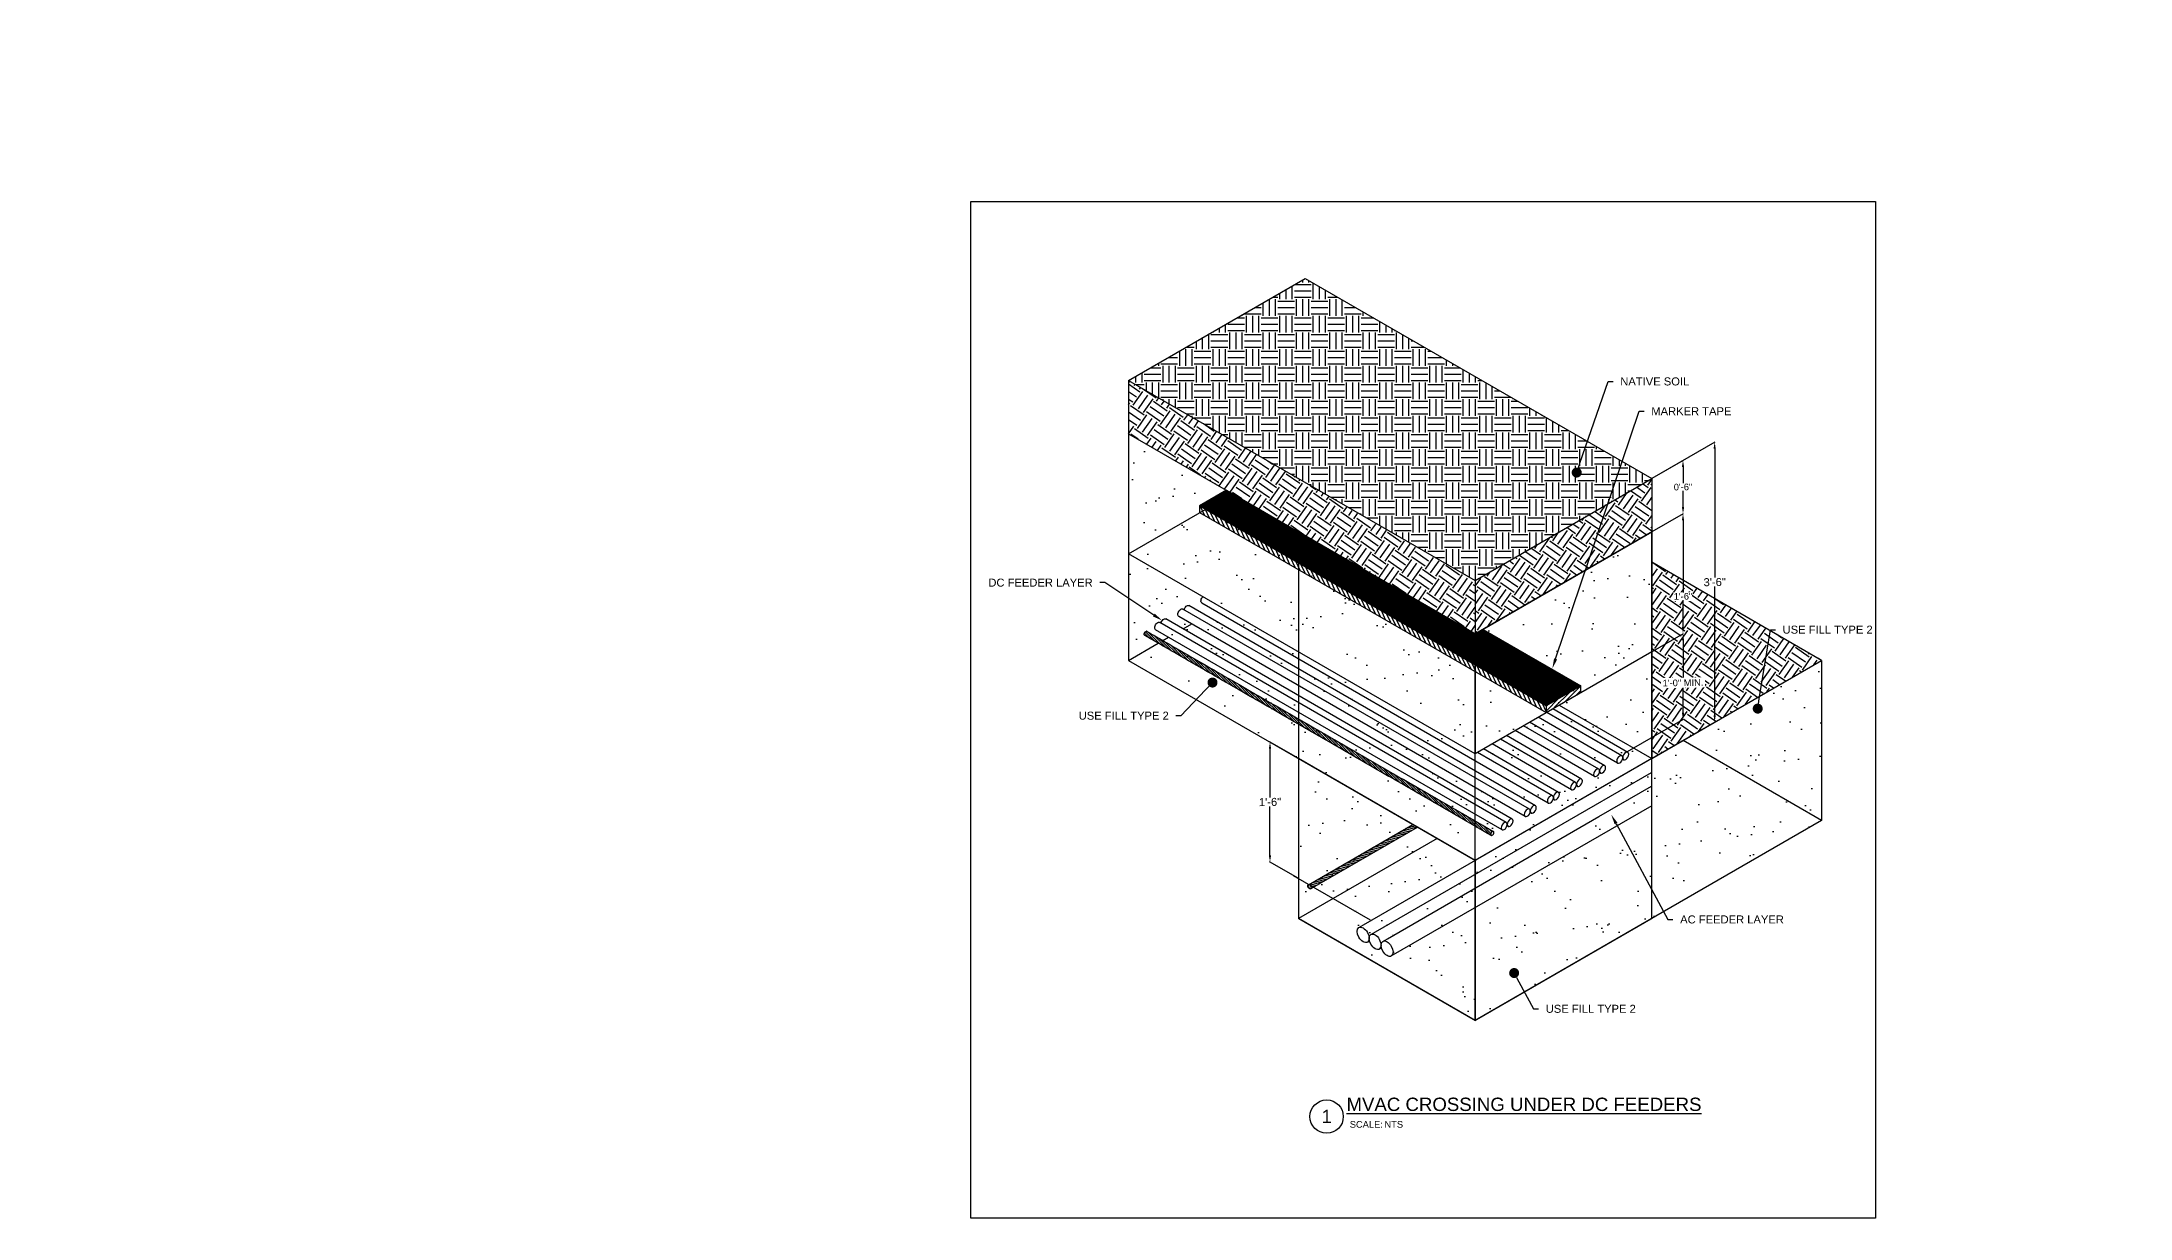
# Model space of a CAD drawing. Header units: feet. Extents: x -17 to 1425, y -283 to 55.
# Drawn here: x 799.1 to 1112.3, y -121.1 to 55.4 of the extents above; entities that cross this region are included whole.
import ezdxf
from ezdxf import colors
from ezdxf.entities.mleader import LeaderData, LeaderLine
from ezdxf.enums import TextEntityAlignment as Align
from ezdxf.math import Vec2, Vec3

# ---------------------------------------------------------------- set-up
doc = ezdxf.new("R2010")
doc.units = ezdxf.units.FT
doc.header["$MEASUREMENT"] = 0
doc.set_wipeout_variables(frame=1)
for name, color, linetype in [('E-CABL-ACMV', 1, 'AC_CABLE'), ('E-CABL-HARN-CBHR', 2, 'Continuous'), ('E-CABL-UG2', 142, 'GROUND_WIRE_G2'), ('E-MRKR-TREN', 6, 'Continuous'), ('E-TREN', 3, 'Continuous'), ('E-TREN-HATCH', 254, 'Continuous'), ('G-ANNO-TEXT', 1, 'Continuous'), ('G-ANNO-TEXT @ 1', 1, 'Continuous'), ('G-DIMS', 7, 'Continuous'), ('text', 1, 'Continuous')]:
    doc.layers.add(name, color=color, linetype=linetype)
doc.layers.add('G-NPLT', color=67, linetype='Continuous', plot=False)
doc.styles.add('NEI-A', font='arial.ttf')
doc.styles.get("Standard").update_dxf_attribs({"font": 'arial.ttf'})
doc.linetypes.add('AC_CABLE', pattern='A,1,-0.2,["AC",Standard,S=0.1,R=0,X=-0.1,Y=-0.05],-0.2', length=1.4)
doc.linetypes.add('GROUND_WIRE_G2', pattern='A,1,-0.2,["G2",Standard,S=0.1,R=0,X=-0.1,Y=-0.05],-0.2', length=1.4)
doc.dimstyles.new('NEI-A', dxfattribs={"dimtxt": 0.1, "dimasz": 0.125, "dimexe": 0.0625, "dimexo": 0.0625, "dimgap": 0.0625, "dimtad": 0, "dimtih": 1, "dimtoh": 1, "dimdec": 4, "dimzin": 3, "dimdsep": 46, "dimlunit": 4, "dimtxsty": 'NEI-A', "dimcen": 0, "dimadec": 0, "dimazin": 0, "dimtfac": 0.75, "dimtdec": 4, "dimtofl": 0, "dimtmove": 0, "dimatfit": 3, "dimfxl": 1, "dimfrac": 1, "dimtolj": 1, "dimtzin": 0, "dimarcsym": 0})
pattern_1 = [(55, (-6082853.08, -2152592.9129), (-0.6139390198, 3.4818212016), [2.5, -2.5]), (55, (-6082853.848, -2152592.3751), (-0.6139390198, 3.4818212016), [2.5, -2.5]), (55, (-6082854.616, -2152591.8374), (-0.6139390198, 3.4818212016), [2.5, -2.5]), (145, (-6082854.6928, -2152591.4022), (-3.4818212016, -0.6139390198), [2.5, -2.5]), (145, (-6082854.155, -2152590.6342), (-3.4818212016, -0.6139390198), [2.5, -2.5]), (145, (-6082853.6173, -2152589.8663), (-3.4818212016, -0.6139390198), [2.5, -2.5])]
pattern_2 = [(37.5, (-6082853.08, -2152592.913), (-0.2519734324, 7.707295076), [0, -6.08, 0, -6.8, 0, -6.5]), (7.5, (-6082853.08, -2152592.913), (7.079106821, 11.288584261), [0, -3.28, 0, -5.48, 0, -2.1]), (327.5, (-6082858, -2152592.913), (12.456567447, 0.022636214), [0, -2, 0, -7.2, 0, -9.4]), (317.5, (-6082858, -2152592.913), (12.024506418, 3.51070226), [0, -1, 0, -4.72, 0, -5.4])]

# ---------------------------------------------------------------- blocks, each defined once
blk = doc.blocks.new('*D14')
at = {"layer": 'Defpoints', "color": 0, "transparency": 16777216}
for p in [(987.55, -52.12), (983.27, -67.65), (987.55, -70.12)]:
    blk.add_point(p, dxfattribs=at)
at = {"layer": 'text', "color": 0, "lineweight": -2, "transparency": 16777216}
for p, q in [((987.49, -52.08), (983.21, -49.61)), ((983.27, -50.65), (983.27, -57.97)), ((983.27, -66.65), (983.27, -59.32)), ((987.49, -70.08), (983.21, -67.61))]:
    blk.add_line(p, q, dxfattribs=at)
at = {"layer": 'text', "color": 0, "transparency": 16777216}
for points in [[(983.1, -50.65), (983.44, -50.65), (983.27, -49.65)], [(983.1, -66.65), (983.44, -66.65), (983.27, -67.65)]]:
    blk.add_solid(points, dxfattribs=at)
at = {"layer": 'text', "color": 0, "transparency": 16777216, "insert": (983.27, -58.65), "char_height": 1, "attachment_point": 5, "rotation": 1, "style": 'NEI-A'}
blk.add_mtext('\\A1;{\\H1.2x;1\'-6"}', dxfattribs=at)
blk = doc.blocks.new('*D15')
at = {"layer": 'Defpoints', "color": 0, "transparency": 16777216}
for p in [(1040.51, -10.12), (1045.21, -15.41), (1040.51, -18.12)]:
    blk.add_point(p, dxfattribs=at)
at = {"layer": 'text', "color": 0, "lineweight": -2, "transparency": 16777216}
for p, q in [((1040.58, -10.08), (1045.27, -7.37)), ((1045.21, -8.41), (1045.21, -10.83)), ((1045.21, -14.41), (1045.21, -11.98)), ((1040.58, -18.08), (1045.27, -15.37))]:
    blk.add_line(p, q, dxfattribs=at)
at = {"layer": 'text', "color": 0, "transparency": 16777216}
for points in [[(1045.04, -8.41), (1045.38, -8.41), (1045.21, -7.41)], [(1045.04, -14.41), (1045.38, -14.41), (1045.21, -15.41)]]:
    blk.add_solid(points, dxfattribs=at)
at = {"layer": 'text', "color": 0, "transparency": 16777216, "insert": (1045.21, -11.41), "char_height": 1, "attachment_point": 5, "rotation": 1, "style": 'NEI-A'}
blk.add_mtext('\\A1;0\'-6"', dxfattribs=at)
blk = doc.blocks.new('*D16')
at = {"layer": 'Defpoints', "color": 0, "transparency": 16777216}
for p in [(1040.51, -10.12), (1049.96, -46.67), (1040.51, -52.12)]:
    blk.add_point(p, dxfattribs=at)
at = {"layer": 'text', "color": 0, "lineweight": -2, "transparency": 16777216}
for p, q in [((1040.58, -10.08), (1050.02, -4.63)), ((1049.96, -5.67), (1049.96, -24.99)), ((1049.96, -45.67), (1049.96, -26.34)), ((1040.58, -52.08), (1050.02, -46.63))]:
    blk.add_line(p, q, dxfattribs=at)
at = {"layer": 'text', "color": 0, "transparency": 16777216}
for points in [[(1049.79, -5.67), (1050.12, -5.67), (1049.96, -4.67)], [(1049.79, -45.67), (1050.12, -45.67), (1049.96, -46.67)]]:
    blk.add_solid(points, dxfattribs=at)
at = {"layer": 'text', "color": 0, "transparency": 16777216, "insert": (1049.96, -25.67), "char_height": 1, "attachment_point": 5, "rotation": 1, "style": 'NEI-A'}
blk.add_mtext('\\A1;{\\H1.2x;3\'-6"}', dxfattribs=at)
blk = doc.blocks.new('DETAIL_TITLE')
blk.add_circle((0.592, -0.513), 0.25)
at = {"style": 'NEI-A'}
blk.add_attdef('DETAIL_TITLE_001', (0.91, -0.485), '', height=0.2, dxfattribs=at)
at = {"style": 'NEI-A', "flags": 8}
blk.add_attdef('#', text='', height=0.2, dxfattribs=at).set_placement((0.592, -0.511), align=Align.MIDDLE_CENTER)
at = {"style": 'NEI-A'}
for tag, p in [('SCALE:', (0.939, -0.738)), ('1"_=_', (1.547, -0.738))]:
    blk.add_attdef(tag, text='', height=0.1, dxfattribs=at).set_placement(p, align=Align.BOTTOM_LEFT)
blk = doc.blocks.new('_Dot')
at = {"color": 0, "linetype": 'ByBlock', "lineweight": -2}
blk.add_line((-0.5, 0), (-1, 0), dxfattribs=at)
at = {"color": 0, "linetype": 'ByBlock', "const_width": 0.5}
blk.add_lwpolyline([(-0.25, 0, 1), (0.25, 0, 1)], format="xyb", close=True, dxfattribs=at)
blk = doc.blocks.new('*D21')
at = {"layer": 'Defpoints', "color": 0, "transparency": 16777216}
for p in [(1045.21, -15.41), (1040.51, -18.12), (1040.38, -36.2)]:
    blk.add_point(p, dxfattribs=at)
at = {"layer": 'text', "color": 0, "lineweight": -2, "transparency": 16777216}
for p, q in [((1040.58, -18.08), (1045.27, -15.37)), ((1045.21, -16.41), (1045.21, -27.24)), ((1045.21, -32.41), (1045.21, -28.39)), ((1040.44, -36.16), (1045.27, -33.37))]:
    blk.add_line(p, q, dxfattribs=at)
at = {"layer": 'text', "color": 0, "transparency": 16777216}
for points in [[(1045.04, -16.41), (1045.38, -16.41), (1045.21, -15.41)], [(1045.04, -32.41), (1045.38, -32.41), (1045.21, -33.41)]]:
    blk.add_solid(points, dxfattribs=at)
at = {"layer": 'text', "color": 0, "transparency": 16777216, "insert": (1045.21, -27.81), "char_height": 1, "attachment_point": 5, "rotation": 1, "style": 'NEI-A'}
blk.add_mtext('\\A1;1\'-6"', dxfattribs=at)
blk = doc.blocks.new('*D22')
at = {"layer": 'Defpoints', "color": 0, "transparency": 16777216}
for p in [(1045.21, -33.41), (1040.38, -36.2), (1036.46, -51.31)]:
    blk.add_point(p, dxfattribs=at)
at = {"layer": 'text', "color": 0, "lineweight": -2, "transparency": 16777216}
for p, q in [((1040.44, -36.16), (1045.27, -33.37)), ((1045.21, -34.41), (1045.21, -40.19)), ((1045.21, -45.26), (1045.21, -41.34)), ((1036.53, -51.28), (1045.27, -46.23))]:
    blk.add_line(p, q, dxfattribs=at)
at = {"layer": 'text', "color": 0, "transparency": 16777216}
for points in [[(1045.04, -34.41), (1045.38, -34.41), (1045.21, -33.41)], [(1045.04, -45.26), (1045.38, -45.26), (1045.21, -46.26)]]:
    blk.add_solid(points, dxfattribs=at)
at = {"layer": 'text', "color": 0, "transparency": 16777216, "insert": (1045.21, -40.77), "char_height": 1, "attachment_point": 5, "rotation": 1, "style": 'NEI-A', "bg_fill": 3, "box_fill_scale": 1.25, "bg_fill_color": 256, "bg_fill_true_color": 13158600, "bg_fill_transparency": 0}
blk.add_mtext('\\A1;1\'-0" MIN.', dxfattribs=at)

msp = doc.modelspace()

# ---------------------------------------------------------------- hatches: boundary and pattern name
at = {"layer": 'E-CABL-UG2', "linetype": 'Continuous'}
h = msp.add_hatch(dxfattribs=at)
h.set_pattern_fill('ANSI31', color=256, scale=0.166667, angle=90)
h.set_pattern_definition([(135, (-506010.929198, -179322.520976), (-0.0147313912747, -0.0147313912747), [])])
h.paths.add_polyline_path([(978.11455, 55.13326), (978.11476, 55.1331), (978.11523, 55.13283)])
h.paths.add_polyline_path([(978.10932, 55.1448), (978.10934, 55.14423), (978.1094, 55.1437)])
h.paths.add_polyline_path([(978.13776, 55.18376), (978.1373, 55.1837), (978.13821, 55.18376)])
h.paths.add_polyline_path([(978.13954, 55.18376), (978.13909, 55.18376), (978.13996, 55.18369)])
h.paths.add_polyline_path([(978.10932, 55.1471), (978.10929, 55.1465), (978.1093, 55.14594)])
h.paths.add_polyline_path([(978.10952, 55.14263), (978.10958, 55.1421), (978.10969, 55.1416)])
h.paths.add_polyline_path([(978.13591, 55.18352), (978.13543, 55.18339), (978.13637, 55.18358)])
h.paths.add_polyline_path([(978.14122, 55.1835), (978.1408, 55.18356), (978.14161, 55.18337)])
h.paths.add_polyline_path([(978.10952, 55.14949), (978.10943, 55.14888), (978.1094, 55.14828)])
h.paths.add_polyline_path([(978.10991, 55.1406), (978.11002, 55.14011), (978.11017, 55.13965)])
h.paths.add_polyline_path([(978.13399, 55.18302), (978.1335, 55.18284), (978.13447, 55.18315)])
h.paths.add_polyline_path([(978.14302, 55.18291), (978.14239, 55.18312), (978.14315, 55.1828), (978.14387, 55.18243)])
h.paths.add_polyline_path([(978.13203, 55.18228), (978.13153, 55.18204), (978.13252, 55.18247)])
h.paths.add_polyline_path([(978.11048, 55.13874), (978.11064, 55.13829), (978.11084, 55.13788)])
h.paths.add_polyline_path([(978.13005, 55.18131), (978.12955, 55.18101), (978.13054, 55.18155)])
h.paths.add_polyline_path([(978.11124, 55.13706), (978.11145, 55.13665), (978.11169, 55.13629)])
h.paths.add_polyline_path([(978.12806, 55.1801), (978.12756, 55.17975), (978.12855, 55.1804)])
h.paths.add_polyline_path([(978.11218, 55.13558), (978.11243, 55.13522), (978.11271, 55.13492)])
h.paths.add_polyline_path([(978.12608, 55.17868), (978.1256, 55.17828), (978.12658, 55.17904)])
h.paths.add_polyline_path([(978.11329, 55.13431), (978.11357, 55.134), (978.1139, 55.13376)])
h.paths.add_polyline_path([(978.12414, 55.17706), (978.12367, 55.17661), (978.12463, 55.17747)])
h = msp.add_hatch(dxfattribs=at)
h.set_pattern_fill('ANSI31', color=256, scale=0.166667, angle=90)
h.set_pattern_definition([(135, (-506010.793738, -179322.429492), (-0.0147313912747, -0.0147313912747), [])])
h.paths.add_polyline_path([(978.25001, 55.22475), (978.25022, 55.22458), (978.25069, 55.22431)])
h.paths.add_polyline_path([(978.27848, 55.2744), (978.27785, 55.2746), (978.27861, 55.27428), (978.27933, 55.27391)])
h = msp.add_hatch(dxfattribs=at)
h.set_pattern_fill('ANSI31', color=256, scale=0.166667, angle=90)
h.set_pattern_definition([(135, (-506010.726008, -179322.38375), (-0.0147313912747, -0.0147313912747), [])])
h.paths.add_polyline_path([(978.34621, 55.32014), (978.34558, 55.32034), (978.34634, 55.32003), (978.34706, 55.31965)])
h.paths.add_polyline_path([(978.31774, 55.27049), (978.31795, 55.27032), (978.31842, 55.27005)])
h = msp.add_hatch(dxfattribs=at)
h.set_pattern_fill('ANSI31', color=256, scale=0.166667, angle=90)
h.set_pattern_definition([(135, (-506010.658278, -179322.338008), (-0.0147313912747, -0.0147313912747), [])])
h.paths.add_polyline_path([(978.41394, 55.36588), (978.41331, 55.36608), (978.41407, 55.36577), (978.41479, 55.36539)])
h.paths.add_polyline_path([(978.38547, 55.31623), (978.38568, 55.31607), (978.38615, 55.31579)])
h = msp.add_hatch(dxfattribs=at)
h.set_pattern_fill('ANSI31', color=256, scale=2, angle=90)
h.set_pattern_definition([(135, (-6082852.10724, -2152595.49816), (-0.176776695297, -0.176776695297), [])])
edge = h.paths.add_edge_path()
edge.add_ellipse((1016.59771, -63.35494), major_axis=(-0.17181, -0.29759), ratio=0.577350269, start_angle=180.0019263, end_angle=360, ccw=False)
edge.add_spline(control_points=[(1016.76953, -63.05735), (990.78876, -48.05735), (964.808, -33.05735)], knot_values=[4.141592654, 4.141592654, 4.141592654, 5.141592654, 5.141592654, 5.141592654], weights=[1, 1, 1], degree=2, periodic=0)
edge.add_spline(control_points=[(964.808, -33.05735), (964.63619, -32.95816), (964.46437, -33.25575)], knot_values=[2.570796327, 2.570796327, 2.570796327, 4.141592654, 4.141592654, 4.141592654], weights=[1, 0.707106781, 1], degree=2, periodic=0)
edge.add_spline(control_points=[(964.46437, -33.25575), (964.29256, -33.55334), (964.46437, -33.65253)], knot_values=[1, 1, 1, 2.570796327, 2.570796327, 2.570796327], weights=[1, 0.707106781, 1], degree=2, periodic=0)
edge.add_spline(control_points=[(964.46437, -33.65253), (990.44514, -48.65253), (1016.4259, -63.65253)], knot_values=[0, 0, 0, 1, 1, 1], weights=[1, 1, 1], degree=2, periodic=0)
h = msp.add_hatch(dxfattribs=at)
h.set_pattern_fill('ANSI31', color=256, scale=2, angle=150)
h.set_pattern_definition([(195, (-6082760.86236, -2152653.20384), (0.064704761276, -0.241481456572), [])])
edge = h.paths.add_edge_path()
edge.add_ellipse((989.19265, -71.34614), major_axis=(0.17181, -0.29759), ratio=0.577350269, start_angle=0, end_angle=360)
edge.add_line((989.36446, -71.64373), (1005.36771, -62.40424))
edge.add_line((1005.36771, -62.40424), (1004.68046, -62.00746))
edge.add_line((1004.68046, -62.00746), (989.02084, -71.04855))
at = {"layer": 'E-MRKR-TREN', "linetype": 'Continuous'}
h = msp.add_hatch(dxfattribs=at)
h.set_pattern_fill('ANSI31', color=256)
h.set_pattern_definition([(45, (-6082853.08011, -2152606.3529), (-0.0883883476483, 0.0883883476483), [])])
h.paths.add_polyline_path([(976.74283, -11.87766), (972.71405, -14.20368), (1014.71628, -38.45368), (1019.91243, -35.45368), (1015.25475, -32.76909), (1014.03385, -33.40764)])
h.paths.add_polyline_path([(1019.91243, -35.45368), (1014.71628, -38.45368), (1024.67557, -44.20368), (1029.87172, -41.20368)])
at = {"layer": 'E-MRKR-TREN'}
h = msp.add_hatch(dxfattribs=at)
h.set_pattern_fill('ANSI31', color=256, scale=4, angle=70)
h.set_pattern_definition([(115, (-6082853.0801, -2152606.3529), (-0.45315389352, -0.21130913087), [])])
h.paths.add_polyline_path([(1024.67557, -45.20368), (1024.67557, -44.20368), (972.71405, -14.20368), (972.71405, -15.20368)])
h = msp.add_hatch(dxfattribs=at)
h.set_pattern_fill('ANSI31', color=256, scale=4)
h.set_pattern_definition([(45, (-6082853.0801, -2152606.3529), (-0.353553390593, 0.353553390593), [])])
h.paths.add_polyline_path([(1024.67557, -44.20368), (1024.67557, -45.20368), (1029.87172, -42.20368), (1029.87172, -41.20368)])
at = {"layer": 'E-TREN-HATCH', "linetype": 'Continuous'}
h = msp.add_hatch(dxfattribs=at)
h.set_pattern_fill('EARTH', color=256, scale=10)
h.set_pattern_definition([(0, (-6082853.08, -2152592.9129), (2.5, 2.5), [2.5, -2.5]), (0, (-6082853.08, -2152591.9754), (2.5, 2.5), [2.5, -2.5]), (0, (-6082853.08, -2152591.0379), (2.5, 2.5), [2.5, -2.5]), (90, (-6082852.7676, -2152590.7254), (-2.5, 2.5), [2.5, -2.5]), (90, (-6082851.83, -2152590.7254), (-2.5, 2.5), [2.5, -2.5]), (90, (-6082850.8926, -2152590.7254), (-2.5, 2.5), [2.5, -2.5])])
h.paths.add_polyline_path([(988.55192, 19.88036), (962.07233, 4.59236), (1014.03385, -25.40764), (1040.51344, -10.11964)])
h = msp.add_hatch(dxfattribs=at)
h.set_pattern_fill('EARTH', color=256, scale=10, angle=55)
h.set_pattern_definition(pattern_1)
h.paths.add_polyline_path([(962.07233, -3.40764), (1014.03385, -33.40764), (1014.03385, -25.61964), (962.07233, 4.59236)])
h = msp.add_hatch(dxfattribs=at)
h.set_pattern_fill('AR-SAND', color=252, scale=4)
h.set_pattern_definition(pattern_2)
h.paths.add_polyline_path([(962.07233, -3.40764), (962.07233, -37.40764), (987.55426, -52.11964), (987.55426, -18.11964)])
h = msp.add_hatch(dxfattribs=at)
h.set_pattern_fill('EARTH', color=256, scale=10, angle=55)
h.set_pattern_definition([(55, (-6082813.1006, -2152645.9949), (-0.6139390198, 3.4818212016), [2.5, -2.5]), (55, (-6082813.8686, -2152645.4571), (-0.6139390198, 3.4818212016), [2.5, -2.5]), (55, (-6082814.6365, -2152644.9194), (-0.6139390198, 3.4818212016), [2.5, -2.5]), (145, (-6082814.7132, -2152644.4842), (-3.4818212016, -0.6139390198), [2.5, -2.5]), (145, (-6082814.1755, -2152643.7162), (-3.4818212016, -0.6139390198), [2.5, -2.5]), (145, (-6082813.6378, -2152642.9483), (-3.4818212016, -0.6139390198), [2.5, -2.5])])
h.paths.add_polyline_path([(1040.51344, -10.11964), (1019.91243, -22.01364), (1014.03385, -25.61964), (1014.03385, -33.40764), (1040.51344, -18.11964)])
h = msp.add_hatch(dxfattribs=at)
h.set_pattern_fill('AR-SAND', color=252, scale=4)
h.set_pattern_definition([(37.5, (-6082758.6456, -2152653.204), (-0.2519734324, 7.707295076), [0, -6.08, 0, -6.8, 0, -6.5]), (7.5, (-6082758.646, -2152653.204), (7.079106821, 11.288584261), [0, -3.28, 0, -5.48, 0, -2.1]), (327.5, (-6082763.5656, -2152653.204), (12.456567447, 0.022636214), [0, -2, 0, -7.2, 0, -9.4]), (317.5, (-6082763.566, -2152653.204), (12.024506418, 3.51070226), [0, -1, 0, -4.72, 0, -5.4])])
h.paths.add_polyline_path([(1040.51344, -18.11964), (1014.03385, -33.72013), (987.55426, -18.11964), (987.55426, -76.11964), (1014.03385, -91.40764), (1040.51344, -76.11964)])
h = msp.add_hatch(dxfattribs=at)
h.set_pattern_fill('EARTH', color=256, scale=10, angle=55)
h.set_pattern_definition(pattern_1)
h.paths.add_polyline_path([(1040.51344, -22.69564), (1040.51344, -52.11964), (1065.99538, -37.40764)])
h = msp.add_hatch(dxfattribs=at)
h.set_pattern_fill('AR-SAND', color=252, scale=4)
h.set_pattern_definition(pattern_2)
h.paths.add_polyline_path([(1065.99538, -37.40764), (1040.51344, -52.11964), (1040.51344, -76.11964), (1065.99538, -61.40764)])

# ---------------------------------------------------------------- linework, layer by layer
at = {"layer": 'E-CABL-ACMV', "linetype": 'Continuous', "flags": 128}
for points in [[(1028.99793, -58.76399), (1044.84919, -49.61227)], [(1030.79234, -59.79999), (1040.48777, -54.20207)], [(1032.58674, -60.83599), (1040.50193, -56.27562)], [(997.29542, -77.06745), (1028.99793, -58.76399)], [(1001.45965, -81.73748), (1040.57403, -59.15571)], [(999.08982, -78.10345), (1030.79234, -59.79999)], [(1000.88423, -79.13945), (1032.58674, -60.83599)], [(996.60097, -77.46839), (997.29542, -77.06745)], [(998.39537, -78.50439), (999.08982, -78.10345)], [(997.87084, -79.66548), (998.19061, -79.48086)], [(999.66525, -80.70148), (999.98501, -80.51686)], [(1000.18978, -79.54039), (1000.88423, -79.13945)]]:
    msp.add_lwpolyline(points, dxfattribs=at)
at = {"layer": 'E-CABL-ACMV', "linetype": 'Continuous'}
for centre in [(997.23642, -78.56663), (999.03083, -79.60263), (1000.82523, -80.63863)]:
    msp.add_ellipse(centre, major_axis=(0.63442, -1.09884), ratio=0.577350269, dxfattribs=at)
at = {"layer": 'E-CABL-HARN-CBHR', "linetype": 'Continuous', "flags": 128}
for points in [[(1019.60957, -61.19721), (967.64804, -31.19721)], [(1021.54205, -60.81406), (969.58052, -30.81406)], [(1022.17647, -59.71521), (970.21494, -29.71521)], [(1023.07367, -59.19721), (971.11215, -29.19722)], [(1025.00615, -58.81406), (973.04463, -28.81406)], [(1018.07795, -62.81406), (966.11642, -32.81406)], [(1018.71236, -61.71521), (966.75084, -31.71521)], [(1033.46597, -53.19721), (1022.2001, -46.69286)], [(1035.39845, -52.81406), (1023.49816, -45.94342)], [(1036.03287, -51.71521), (1024.767, -45.21086)], [(1036.93007, -51.19721), (1025.6642, -44.69286)], [(1028.47025, -56.81406), (1016.56996, -49.94342)], [(1029.10467, -55.71521), (1017.83879, -49.21086)], [(1030.00187, -55.19721), (1018.736, -48.69286)], [(1031.93435, -54.81406), (1020.03406, -47.94342)], [(1032.56877, -53.71521), (1021.30289, -47.21086)], [(1025.64057, -57.71521), (1014.37469, -51.21086)], [(1026.53777, -57.19721), (1015.27189, -50.69286)], [(1036.29566, -52.29606), (1036.13577, -52.20375)], [(1029.36745, -56.29606), (1029.20757, -56.20375)], [(1032.83156, -54.29606), (1032.67167, -54.20375)], [(1025.90335, -58.29606), (1025.74347, -58.20375)], [(1018.97515, -62.29606), (1018.81527, -62.20375)], [(1022.43925, -60.29606), (1022.27937, -60.20375)]]:
    msp.add_lwpolyline(points, dxfattribs=at)
at = {"layer": 'E-CABL-HARN-CBHR', "linetype": 'Continuous', "extrusion": (0, 0, -1)}
for centre, start_param, end_param in [((973.36184, -28.26464), 6.283185307, 8.335078788), ((967.33084, -31.74664), 7.426903089, 9.424806316), ((969.89774, -30.26464), 6.283185307, 9.424806316), ((970.79494, -29.74664), 7.426903089, 9.424806316), ((966.43364, -32.26464), 6.283185307, 9.424806316)]:
    msp.add_ellipse(centre, major_axis=(-0.31721, -0.54942), ratio=0.577350269, start_param=start_param, end_param=end_param, dxfattribs=at)
for centre in [(1033.14876, -53.74663), (1035.71566, -52.26463), (1036.61287, -51.74663), (1028.78746, -56.26463), (1029.68466, -55.74663), (1032.25156, -54.26463), (1022.75646, -59.74663), (1025.32336, -58.26463), (1026.22056, -57.74663), (1018.39516, -62.26463), (1019.29236, -61.74663), (1021.85926, -60.26463)]:
    msp.add_ellipse(centre, major_axis=(-0.31721, -0.54942), ratio=0.577350269, dxfattribs=at)
at = {"layer": 'E-CABL-UG2', "linetype": 'Continuous', "flags": 128}
for points in [[(989.02084, -71.04855), (1004.68046, -62.00746)], [(989.36446, -71.64373), (1005.36771, -62.40424)]]:
    msp.add_lwpolyline(points, dxfattribs=at)
at = {"layer": 'E-CABL-UG2', "linetype": 'Continuous', "extrusion": (0, 0, -1)}
msp.add_ellipse((1016.59771, -63.35494), major_axis=(-0.17181, -0.29759), ratio=0.577350269, dxfattribs=at)
at = {"layer": 'E-CABL-UG2', "linetype": 'Continuous'}
msp.add_ellipse((989.19265, -71.34614), major_axis=(0.17181, -0.29759), ratio=0.577350269, dxfattribs=at)
msp.add_rational_spline([(1016.4259, -63.65253), (990.44514, -48.65253), (964.46437, -33.65253), (964.29256, -33.55334), (964.46437, -33.25575), (964.63619, -32.95816), (964.808, -33.05735), (990.78876, -48.05735), (1016.76953, -63.05735)], [1, 1, 1, 0.707106781187, 1, 0.707106781187, 1, 1, 1], degree=2, knots=[0, 0, 0, 1, 1, 2.570796327, 2.570796327, 4.141592654, 4.141592654, 5.141592654, 5.141592654, 5.141592654], dxfattribs=at)
at = {"layer": 'E-MRKR-TREN', "linetype": 'Continuous', "flags": 128}
for points in [[(976.74283, -11.87766), (972.71405, -14.20368), (972.71405, -15.20368)], [(976.74283, -11.87766), (1014.04614, -33.45945), (1015.25475, -32.76909), (1029.87172, -41.20368)], [(972.71405, -14.20368), (1024.67557, -44.20368)], [(972.71405, -15.20368), (1024.67557, -45.20368)]]:
    msp.add_lwpolyline(points, dxfattribs=at)
msp.add_lwpolyline([(1024.67557, -44.20368), (1024.67557, -45.20368), (1029.87172, -42.20368), (1029.87172, -41.20368)], close=True, dxfattribs=at)
at = {"layer": 'E-TREN', "color": 252, "linetype": 'Continuous'}
for points in [[(962.07233, 4.59236), (988.55192, 19.88036)], [(988.55192, 19.88036), (1040.51344, -10.11964)], [(962.07233, 4.59236), (1014.03385, -25.40764)], [(962.07233, 4.59236), (962.07233, -37.40764)], [(962.07233, -3.40764), (1014.03385, -33.40764)], [(962.07233, -21.40764), (977.66078, -12.40764)], [(1014.03385, -25.40764), (1040.51344, -10.11964)], [(1040.51344, -10.11964), (1040.51344, -52.11964)], [(1014.03385, -33.40764), (1040.51344, -18.11964)], [(1014.03385, -51.40764), (962.07233, -21.40764)], [(1065.99538, -37.40764), (1040.51344, -22.69564)], [(1014.03385, -25.40764), (1014.03385, -51.40764)], [(967.20762, -34.44278), (968.07253, -33.94342)], [(970.23857, -32.69286), (971.53664, -31.94342)], [(962.07233, -37.40764), (966.52037, -34.83956)], [(962.07233, -37.40764), (1014.03385, -67.40764)], [(1040.51344, -36.11964), (1014.03385, -51.40764)], [(1040.51344, -52.11964), (1065.99538, -37.40764), (1065.99538, -61.40764)], [(1026.65704, -44.11964), (1040.51344, -52.11964)], [(1065.99538, -61.40764), (1045.21077, -49.40764)], [(987.55426, -52.11964), (987.55426, -70.11964)], [(1014.03385, -67.40764), (987.55426, -52.11964)], [(1040.51344, -52.11964), (1014.03385, -67.40764)], [(1065.99538, -61.40764), (1014.03385, -91.40764)], [(1008.33887, -64.11964), (987.55426, -76.11964)], [(1014.03385, -67.40764), (1014.03385, -91.40764)], [(1014.03385, -91.40764), (987.55426, -76.11964)]]:
    msp.add_lwpolyline(points, dxfattribs=at)
at = {"layer": 'E-TREN', "color": 252, "linetype": 'Continuous', "const_width": 0.2}
for points in [[(987.55426, -18.11964), (987.55426, -76.11964), (1014.03385, -91.40764), (1040.51344, -76.11964), (1040.51344, -18.11964)], [(987.55426, -18.11964), (1014.03385, -33.40764)], [(1040.51344, -18.11964), (1014.03385, -33.40764)], [(1014.03385, -91.40764), (1014.03385, -33.40764)]]:
    msp.add_lwpolyline(points, dxfattribs=at)
at = {"layer": 'G-DIMS', "flags": 128}
msp.add_lwpolyline([(986.74481, -69.6523), (998.27492, -76.30922)], dxfattribs=at)

# ---------------------------------------------------------------- block references
at = {"layer": 'G-ANNO-TEXT @ 1'}
ref = msp.add_blockref('DETAIL_TITLE', (985.8473, -100.69388), dxfattribs=dict(at, xscale=10, yscale=10, zscale=10))
ref.add_attrib('#', '1', dxfattribs={"layer": '0', "height": 2, "style": 'NEI-A'}).set_placement((991.7693, -105.80288), align=Align.MIDDLE_CENTER)
ref.add_attrib('DETAIL_TITLE_001', '%%UMVAC CROSSING UNDER DC FEEDERS', (994.7389, -104.98073), dxfattribs={"layer": '0', "height": 2, "style": 'NEI-A'})
ref.add_attrib('SCALE:', 'SCALE:', dxfattribs={"layer": '0', "height": 1, "style": 'NEI-A'}).set_placement((995.23038, -106.49214), align=Align.TOP_LEFT)
ref.add_attrib('1"_=_', 'NTS', dxfattribs={"layer": '0', "height": 1, "style": 'NEI-A'}).set_placement((1000.4355, -106.49214), align=Align.TOP_LEFT)

# ---------------------------------------------------------------- dimensions: what is measured, and where the dimension line sits
at = {"layer": 'text'}
for base, p1, p2, text, picture, middle in [((1049.95524, -46.66842), (1040.51344, -10.11964), (1040.51344, -52.11964), '{\\H1.2x;<>}', '*D16', (1049.95524, -25.66842)), ((1045.21077, -15.40764), (1040.51344, -10.11964), (1040.51344, -18.11964), '0\'-6"', '*D15', (1045.21077, -11.40764)), ((983.27161, -67.64705), (987.55426, -52.11964), (987.55426, -70.11964), '{\\H1.2x;<>}', '*D14', (983.27161, -58.64705))]:
    dim = msp.add_linear_dim(base=base, p1=p1, p2=p2, angle=90, text=text, dimstyle='NEI-A', override={"dimtxt": 1, "dimasz": 1}, dxfattribs=at)
    dim.commit()
    dim.dimension.update_dxf_attribs({"geometry": picture, "text_midpoint": middle, "text_rotation": 1})

# ---------------------------------------------------------------- leaders
at = {"layer": 'G-ANNO-TEXT'}
ml = msp.add_multileader_mtext('Standard', dxfattribs=at)
ml.set_content('NATIVE SOIL', color=256, style='NEI-A')
ml.set_leader_properties()
ml.set_arrow_properties(name='DOT')
ml.build(insert=Vec2(0, 0))
ml.multileader.update_dxf_attribs({"dogleg_length": 0.0625, "arrow_head_size": 1.5, "scale": 12})
ctx = ml.context
ctx.base_point, ctx.scale, ctx.char_height, ctx.arrow_head_size, ctx.landing_gap_size, ctx.plane_origin = Vec3(1034.72522, 4.41809), 12, 1.2, 1.5, 1.08, Vec3(1034.89719, 17.546)
notes = []
notes.append((ctx, [(0, (1, 1, 0), (1033.97522, 4.41809), (1, 0), 0.75, [(0, [(1029.26771, -9.23814)], 0, [])])]))
ctx.mtext.insert, ctx.mtext.width, ctx.mtext.defined_height, ctx.mtext.flow_direction = Vec3(1035.80522, 5.02832), 14.084642, 3.17736, 5
ml = msp.add_multileader_mtext('Standard', dxfattribs=at)
ml.set_content('MARKER TAPE', color=256, style='NEI-A')
ml.set_leader_properties()
ml.build(insert=Vec2(0, 0))
ml.multileader.update_dxf_attribs({"dogleg_length": 0.0625, "arrow_head_size": 1.5, "scale": 12})
ctx = ml.context
ctx.base_point, ctx.scale, ctx.char_height, ctx.arrow_head_size, ctx.landing_gap_size, ctx.plane_origin = Vec3(1039.37357, -0.03932), 12, 1.2, 1.5, 1.08, Vec3(1045.88385, 3.61815)
notes.append((ctx, [(0, (1, 1, 0), (1038.62357, -0.03932), (1, 0), 0.75, [(0, [(1025.62149, -38.60849)], 0, [])])]))
ctx.mtext.insert, ctx.mtext.width, ctx.mtext.defined_height, ctx.mtext.flow_direction = Vec3(1040.45357, 0.56109), 13.3331964, 3.17736, 5
ml = msp.add_multileader_mtext('Standard', dxfattribs=at)
ml.set_content('DC FEEDER LAYER', color=256, style='NEI-A')
ml.set_leader_properties()
ml.build(insert=Vec2(0, 0))
ml.multileader.update_dxf_attribs({"dogleg_length": 0.0625, "arrow_head_size": 1.5, "scale": 12})
ctx = ml.context
ctx.base_point, ctx.scale, ctx.char_height, ctx.arrow_head_size, ctx.landing_gap_size, ctx.plane_origin = Vec3(946.06551, -25.74308), 12, 1.2, 1.5, 1.08, Vec3(936.74538, -24.99589)
ctx.text_align_type = 2
notes.append((ctx, [(1, (1, 1, 0), (958.51166, -25.74308), (-1, 0), 0.75, [(0, [(967.0995, -31.43144)], 0, [])])]))
ctx.mtext.insert, ctx.mtext.width, ctx.mtext.defined_height, ctx.mtext.alignment, ctx.mtext.flow_direction = Vec3(956.68166, -25.14308), 10.9164366, 3.17736, 3, 5
ml = msp.add_multileader_mtext('Standard', dxfattribs=at)
ml.set_content('USE FILL TYPE 2', color=256, style='NEI-A')
ml.set_leader_properties()
ml.set_arrow_properties(name='DOT')
ml.build(insert=Vec2(0, 0))
ml.multileader.update_dxf_attribs({"dogleg_length": 0.0625, "arrow_head_size": 1.5, "scale": 12})
ctx = ml.context
ctx.base_point, ctx.scale, ctx.char_height, ctx.arrow_head_size, ctx.landing_gap_size, ctx.plane_origin = Vec3(1059.06263, -32.80517), 12, 1.2, 1.5, 1.08, Vec3(1060.19671, -31.18355)
notes.append((ctx, [(0, (1, 1, 0), (1058.31263, -32.80517), (1, 0), 0.75, [(0, [(1056.41388, -44.64075)], 0, [])])]))
ctx.mtext.insert, ctx.mtext.width, ctx.mtext.defined_height, ctx.mtext.flow_direction = Vec3(1060.14263, -32.19494), 14.084642, 3.17736, 5
ml = msp.add_multileader_mtext('Standard', dxfattribs=at)
ml.set_content('USE FILL TYPE 2', color=256, style='NEI-A')
ml.set_leader_properties()
ml.set_arrow_properties(name='DOT')
ml.build(insert=Vec2(0, 0))
ml.multileader.update_dxf_attribs({"dogleg_length": 0.0625, "arrow_head_size": 1.5, "scale": 12})
ctx = ml.context
ctx.base_point, ctx.scale, ctx.char_height, ctx.arrow_head_size, ctx.landing_gap_size, ctx.plane_origin = Vec3(953.71952, -45.70723), 12, 1.2, 1.5, 1.08, Vec3(942.27131, -45.46754)
ctx.text_align_type = 2
notes.append((ctx, [(1, (1, 1, 0), (969.91874, -45.70723), (-1, 0), 0.75, [(0, [(974.64708, -40.7301)], 0, [])])]))
ctx.mtext.insert, ctx.mtext.width, ctx.mtext.defined_height, ctx.mtext.alignment, ctx.mtext.flow_direction = Vec3(968.08874, -45.097), 14.084642, 3.17736, 3, 5
ml = msp.add_multileader_mtext('Standard', dxfattribs=at)
ml.set_content('AC FEEDER LAYER', color=256, style='NEI-A')
ml.set_leader_properties()
ml.build(insert=Vec2(0, 0))
ml.multileader.update_dxf_attribs({"dogleg_length": 0.0625, "arrow_head_size": 1.5, "scale": 12})
ctx = ml.context
ctx.base_point, ctx.scale, ctx.char_height, ctx.arrow_head_size, ctx.landing_gap_size, ctx.plane_origin = Vec3(1043.70345, -76.25573), 12, 1.2, 1.5, 1.08, Vec3(1037.93266, -75.50854)
notes.append((ctx, [(0, (1, 1, 0), (1042.95345, -76.25573), (1, 0), 0.75, [(0, [(1034.45208, -60.54458)], 0, [])])]))
ctx.mtext.insert, ctx.mtext.width, ctx.mtext.defined_height, ctx.mtext.flow_direction = Vec3(1044.78345, -75.65573), 10.9164366, 3.17736, 5
ml = msp.add_multileader_mtext('Standard', dxfattribs=at)
ml.set_content('USE FILL TYPE 2', color=256, style='NEI-A')
ml.set_leader_properties()
ml.set_arrow_properties(name='DOT')
ml.build(insert=Vec2(0, 0))
ml.multileader.update_dxf_attribs({"dogleg_length": 0.0625, "arrow_head_size": 1.5, "scale": 12})
ctx = ml.context
ctx.base_point, ctx.scale, ctx.char_height, ctx.arrow_head_size, ctx.landing_gap_size, ctx.plane_origin = Vec3(1023.54133, -89.66618), 12, 1.2, 1.5, 1.08, Vec3(1014.06486, -91.54146)
notes.append((ctx, [(0, (1, 1, 0), (1022.79133, -89.66618), (1, 0), 0.75, [(0, [(1019.88548, -84.2933)], 0, [])])]))
ctx.mtext.insert, ctx.mtext.width, ctx.mtext.defined_height, ctx.mtext.flow_direction = Vec3(1024.62133, -89.05595), 14.084642, 3.17736, 5
for ctx, leaders in notes:
    for number, flags, end, landing, length, lines in leaders:
        leader = LeaderData()
        leader.index, (leader.has_last_leader_line, leader.has_dogleg_vector, leader.attachment_direction) = number, flags
        leader.last_leader_point, leader.dogleg_vector, leader.dogleg_length = Vec3(end), Vec3(landing), length
        for number, points, colour, breaks in lines:
            line = LeaderLine()
            line.index, line.vertices, line.color, line.breaks = number, Vec3.list(points), colors.encode_raw_color(colour), breaks
            leader.lines.append(line)
        ctx.leaders.append(leader)

# ---------------------------------------------------------------- next in the draw order: wipeouts: each hides what was drawn before it
at = {"color": 7}
for points in [[(1043.74758, -27.22015), (1046.55776, -27.19413), (1046.55776, -28.4987), (1043.74758, -28.49367)], [(1043.72123, -40.11936), (1046.53142, -40.09334), (1046.53142, -41.39791), (1043.72123, -41.39288)]]:
    msp.add_wipeout(points, dxfattribs=at)

# ---------------------------------------------------------------- next in the draw order: dimensions: what is measured, and where the dimension line sits
at = {"layer": 'text'}
dim = msp.add_linear_dim(base=(1045.21077, -15.40764), p1=(1040.37848, -36.19756), p2=(1040.51344, -18.11964), angle=90, text='1\'-6"', dimstyle='NEI-A', override={"dimtxt": 1, "dimasz": 1}, dxfattribs=at)
dim.commit()
dim.dimension.update_dxf_attribs({"geometry": '*D21', "text_midpoint": (1045.21077, -27.81232), "dimtype": 160, "text_rotation": 1})

# ---------------------------------------------------------------- next in the draw order: leaders
at = {"layer": 'G-ANNO-TEXT'}
ml = msp.add_multileader_mtext('Standard', dxfattribs=at)
ml.set_content('AC FEEDER LAYER', color=256, style='NEI-A')
ml.set_leader_properties()
ml.build(insert=Vec2(0, 0))
ml.multileader.update_dxf_attribs({"dogleg_length": 0.0625, "arrow_head_size": 1.5, "scale": 12})
ctx = ml.context
ctx.base_point, ctx.scale, ctx.char_height, ctx.arrow_head_size, ctx.landing_gap_size, ctx.plane_origin = Vec3(1142.35618, -25.74308), 12, 1.2, 1.5, 1.08, Vec3(1133.07288, -24.99589)
ctx.text_align_type = 2
notes = []
notes.append((ctx, [(1, (1, 1, 0), (1154.83916, -25.74308), (-1, 0), 0.75, [(0, [(1163.427, -31.43144)], 0, [])])]))
ctx.mtext.insert, ctx.mtext.width, ctx.mtext.defined_height, ctx.mtext.alignment, ctx.mtext.flow_direction = Vec3(1153.00916, -25.14308), 10.9164366, 3.17736, 3, 5
for ctx, leaders in notes:
    for number, flags, end, landing, length, lines in leaders:
        leader = LeaderData()
        leader.index, (leader.has_last_leader_line, leader.has_dogleg_vector, leader.attachment_direction) = number, flags
        leader.last_leader_point, leader.dogleg_vector, leader.dogleg_length = Vec3(end), Vec3(landing), length
        for number, points, colour, breaks in lines:
            line = LeaderLine()
            line.index, line.vertices, line.color, line.breaks = number, Vec3.list(points), colors.encode_raw_color(colour), breaks
            leader.lines.append(line)
        ctx.leaders.append(leader)

# ---------------------------------------------------------------- next in the draw order: dimensions: what is measured, and where the dimension line sits
at = {"layer": 'text'}
dim = msp.add_linear_dim(base=(1045.21077, -33.40764), p1=(1036.46449, -51.31453), p2=(1040.37848, -36.19756), angle=90, text='1\'-0" MIN.', dimstyle='NEI-A', override={"dimtxt": 1, "dimasz": 1, "dimtfill": 1}, dxfattribs=at)
dim.commit()
dim.dimension.update_dxf_attribs({"geometry": '*D22', "text_midpoint": (1045.21077, -40.76702), "dimtype": 160, "text_rotation": 1})

# ---------------------------------------------------------------- next in the draw order: linework, layer by layer
at = {"layer": 'G-NPLT'}
msp.add_lwpolyline([(938.41907, 31.43379), (1074.09327, 31.43379), (1074.09327, -121.06406), (938.41907, -121.06406)], close=True, dxfattribs=at)

# ---------------------------------------------------------------- next in the draw order: leaders
at = {"layer": 'G-ANNO-TEXT'}
ml = msp.add_multileader_mtext('Standard', dxfattribs=at)
ml.set_content('USE FILL TYPE 2', color=256, style='NEI-A')
ml.set_leader_properties()
ml.set_arrow_properties(name='DOT')
ml.build(insert=Vec2(0, 0))
ml.multileader.update_dxf_attribs({"dogleg_length": 0.0625, "arrow_head_size": 1.5, "scale": 12})
ctx = ml.context
ctx.base_point, ctx.scale, ctx.char_height, ctx.arrow_head_size, ctx.landing_gap_size, ctx.plane_origin = Vec3(1150.04702, -45.70723), 12, 1.2, 1.5, 1.08, Vec3(1138.59881, -45.46754)
ctx.text_align_type = 2
notes = []
notes.append((ctx, [(1, (1, 1, 0), (1166.24624, -45.70723), (-1, 0), 0.75, [(0, [(1170.97458, -40.7301)], 0, [])])]))
ctx.mtext.insert, ctx.mtext.width, ctx.mtext.defined_height, ctx.mtext.alignment, ctx.mtext.flow_direction = Vec3(1164.41624, -45.097), 14.084642, 3.17736, 3, 5
for ctx, leaders in notes:
    for number, flags, end, landing, length, lines in leaders:
        leader = LeaderData()
        leader.index, (leader.has_last_leader_line, leader.has_dogleg_vector, leader.attachment_direction) = number, flags
        leader.last_leader_point, leader.dogleg_vector, leader.dogleg_length = Vec3(end), Vec3(landing), length
        for number, points, colour, breaks in lines:
            line = LeaderLine()
            line.index, line.vertices, line.color, line.breaks = number, Vec3.list(points), colors.encode_raw_color(colour), breaks
            leader.lines.append(line)
        ctx.leaders.append(leader)

doc.saveas('drawing.dxf')
